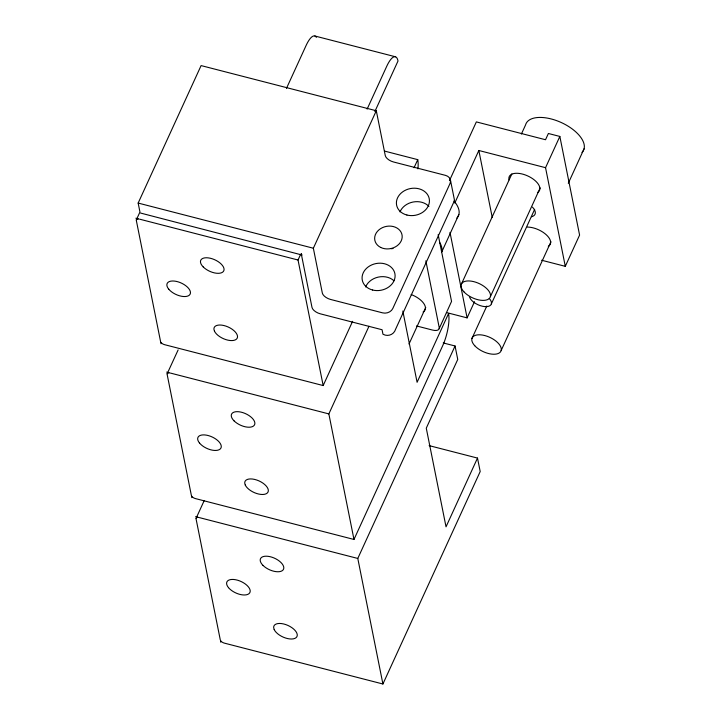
<?xml version="1.0" encoding="UTF-8"?>
<svg xmlns="http://www.w3.org/2000/svg" width="720" height="720" viewBox="0 0 720 720"><rect width="100%" height="100%" fill="white"/><g stroke="black" fill="none" stroke-linecap="round" stroke-linejoin="round"><path stroke-width="1.08" d="M136.332 219.897L139.941 212.013L138.159 203.067L201.096 65.592L376.299 110.754L385.272 155.592A7.92 3.933 24.6 0 0 393.498 161.973L445.545 175.383A7.92 6.462 -11.3 0 1 450.018 183.528L392.796 308.502A7.92 6.462 -11.3 0 1 382.608 312.858L330.561 299.448A7.92 3.933 24.6 0 1 322.335 293.067L313.353 248.229L376.299 110.754M286.452 88.407L306.09 45.513A23.76 6.984 -75.5 0 1 316.377 37.368M167.139 373.797L178.128 349.92M161.01 343.755L160.794 342.126A3.96 1.971 24.6 0 0 164.673 344.7L323.172 385.56L298.035 260.01L300.375 254.916M367.119 109.116L386.73 66.294A23.76 6.984 -75.5 0 1 398.007 61.002L374.868 111.546M196.074 518.337L204.201 500.589M414.054 167.733L417.753 159.651L384.426 151.056M323.172 385.56L352.584 321.336M191.817 497.655L191.61 496.026A3.96 1.971 24.6 0 0 195.48 498.6L353.979 539.46L328.851 413.91L368.991 326.232M449.442 180.675L476.352 121.905L545.526 139.734L548.388 133.488L559.845 136.44L579.591 235.089L565.29 266.337L541.62 260.235M454.329 200.943L395.631 329.157C394.056 334.62 387.918 337.023 382.968 334.215L382.068 329.733L320.22 313.794A7.92 3.933 24.6 0 1 311.994 307.413L301.221 253.611A7.92 2.331 -75.5 0 0 302.058 255.015L140.535 213.048M454.77 203.049L478.836 150.489L545.544 167.688L565.29 266.337M458.874 214.524L441.711 252.018A31.68 15.741 24.6 0 0 439.848 242.73M409.014 344.034L425.763 307.458M521.379 134.064L525.555 124.947A31.68 15.741 24.6 0 1 562.707 123.21A31.68 15.741 24.6 0 1 581.994 152.406M439.191 328.635L451.548 301.41L438.174 234.621M461.142 284.688L511.848 173.934M353.979 539.46L442.674 345.744A23.76 6.984 -75.5 0 0 448.56 313.551L417.096 382.284L402.831 311.04M446.436 312.543L467.109 317.871L474.516 301.698M220.752 642.195L220.545 640.566A3.96 1.971 24.6 0 0 224.415 643.14L382.914 684L357.786 558.45L455.058 345.987L443.232 342.936M545.544 167.688L559.845 136.44M490.392 296.631L540.171 187.911M471.924 338.544L486.81 306.027M491.391 303.84L534.654 209.34M568.287 183.285L584.055 148.833M501.174 350.487L550.953 241.767M429.12 445.617L477.495 458.082L446.031 526.824L426.276 428.175L457.749 359.442L455.058 345.987M382.914 684L480.195 471.537L477.495 458.082M314.874 36L395.505 56.79M138.159 203.067L313.353 248.229M139.536 219.15L298.035 260.01M416.511 325.944L432.774 330.129A7.92 3.933 24.6 0 0 439.209 327.537L425.853 260.829M170.343 373.05L328.851 413.91M199.278 517.59L357.786 558.45M135.873 218.205L138.6 218.979A3.96 1.971 24.6 0 0 136.323 220.446L160.56 341.514M166.68 372.105L169.416 372.879A3.96 1.971 24.6 0 0 167.13 374.346L191.367 495.414M195.615 516.645L198.351 517.419A3.96 1.971 24.6 0 0 196.065 518.886L220.302 639.954M478.836 150.489L492.219 217.35M450.468 180.144L454.509 200.322M449.991 232.38L467.109 317.871M411.147 294.543A16.632 8.262 24.6 0 1 423.099 312.003M453.969 200.997A31.68 15.741 24.6 0 1 456.813 218.088M417.753 159.651A23.76 6.984 -75.5 0 1 417.951 168.885M365.634 286.947A16.632 13.581 -11.3 0 1 378.243 277.11A16.632 13.581 -11.3 0 1 393.939 280.737M399.987 211.923A16.632 13.581 -11.3 0 1 413.118 202.014A16.632 13.581 -11.3 0 1 428.913 206.388M391.221 248.733A13.86 11.313 -11.3 0 1 393.03 248.535M527.337 227.079A16.632 8.262 24.6 0 1 546.282 234.783A16.632 8.262 24.6 0 1 548.289 246.312M509.067 179.91A16.632 8.262 24.6 0 1 527.454 175.815A16.632 8.262 24.6 0 1 537.489 192.519M532.458 207.135A13.86 6.885 24.6 0 1 531.414 216.756M489.267 298.449A11.88 5.904 24.6 0 1 484.569 306.585A11.88 5.904 24.6 0 1 469.422 296.523M214.452 331.137L213.912 329.229A12.672 6.3 24.6 0 1 230.238 328.041A12.672 6.3 24.6 0 1 233.712 340.398A12.672 6.3 24.6 0 1 214.452 331.137M245.259 485.037L244.728 483.129A12.672 6.3 24.6 0 1 261.045 481.941A12.672 6.3 24.6 0 1 264.519 494.298A12.672 6.3 24.6 0 1 245.259 485.037M274.194 629.577L273.663 627.669A12.672 6.3 24.6 0 1 289.98 626.472A12.672 6.3 24.6 0 1 293.454 638.829A12.672 6.3 24.6 0 1 274.194 629.577M234.063 420.867A12.672 6.3 24.6 0 0 254.196 425.358A12.672 6.3 24.6 0 0 240.93 412.101A12.672 6.3 24.6 0 0 234.063 420.867M199.584 443.133A12.672 6.3 24.6 0 0 220.023 449.172A12.672 6.3 24.6 0 0 208.8 435.708A12.672 6.3 24.6 0 0 199.584 443.133M203.256 266.967A12.672 6.3 24.6 0 0 223.389 271.458A12.672 6.3 24.6 0 0 210.123 258.201A12.672 6.3 24.6 0 0 203.256 266.967M168.777 289.233A12.672 6.3 24.6 0 0 189.207 295.272A12.672 6.3 24.6 0 0 177.984 281.808A12.672 6.3 24.6 0 0 168.777 289.233M372.627 290.025A16.632 13.581 -11.3 0 0 394.911 273.726A16.632 13.581 -11.3 0 0 368.217 266.922A16.632 13.581 -11.3 0 0 372.627 290.025M406.908 215.028A16.632 13.581 -11.3 0 0 429.255 198.783A16.632 13.581 -11.3 0 0 402.588 191.907A16.632 13.581 -11.3 0 0 406.908 215.028M380.673 247.428A13.86 11.313 -11.3 0 0 402.156 237.456A13.86 11.313 -11.3 0 0 382.428 227.646A13.86 11.313 -11.3 0 0 380.673 247.428M463.968 291.87A15.84 7.875 24.6 0 0 489.357 298.422A15.84 7.875 24.6 0 0 473.967 281.691A15.84 7.875 24.6 0 0 463.968 291.87M474.75 345.726A15.84 7.875 24.6 0 0 500.139 352.269A15.84 7.875 24.6 0 0 484.749 335.547A15.84 7.875 24.6 0 0 474.75 345.726M262.998 565.398A12.672 6.3 24.6 0 0 283.131 569.889A12.672 6.3 24.6 0 0 269.865 556.632A12.672 6.3 24.6 0 0 262.998 565.398M228.519 587.673A12.672 6.3 24.6 0 0 248.958 593.703A12.672 6.3 24.6 0 0 237.735 580.248A12.672 6.3 24.6 0 0 228.519 587.673"/></g></svg>
